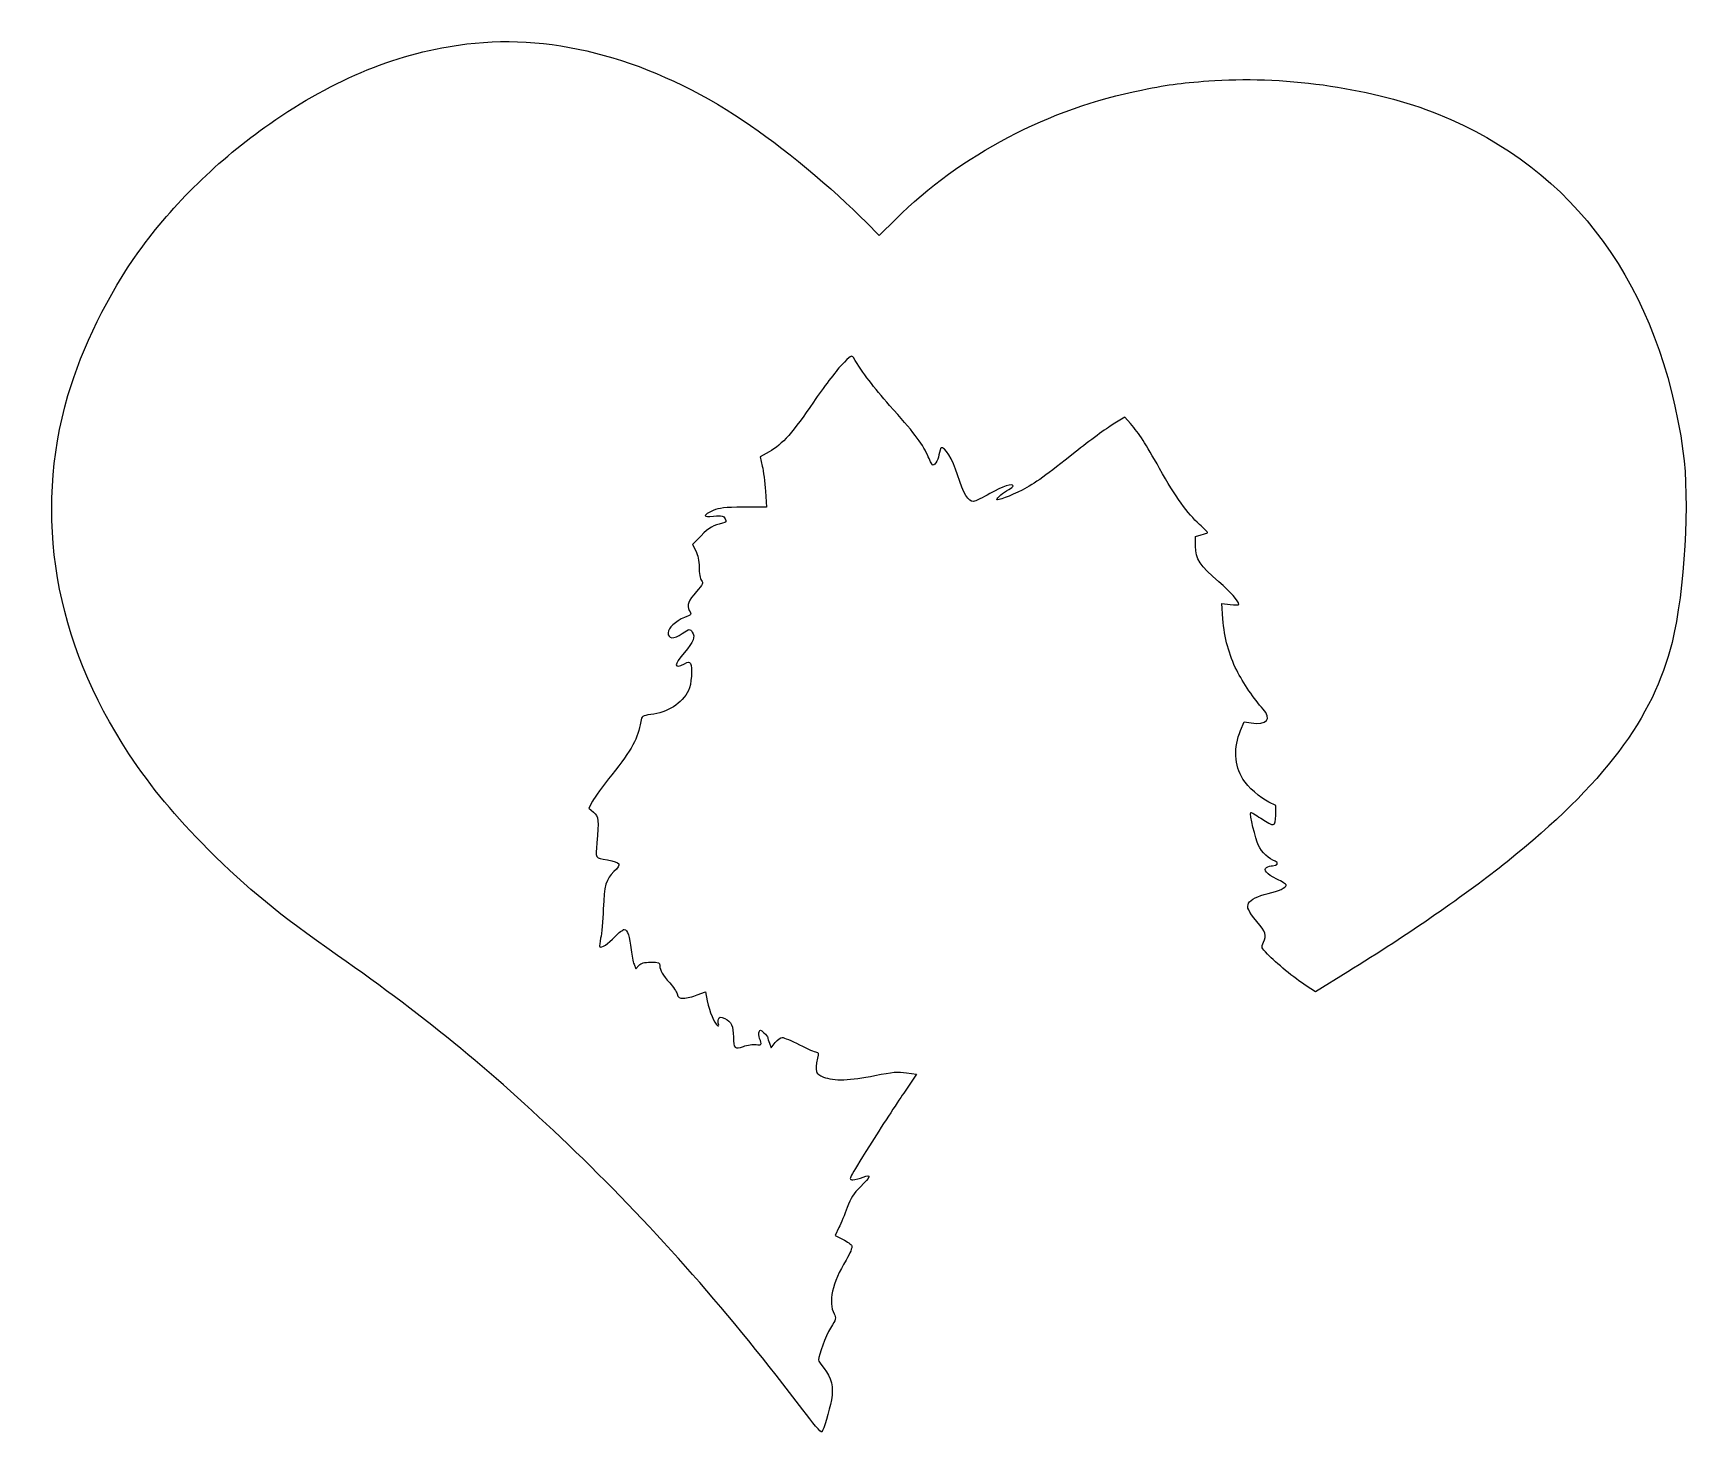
# Model space of a CAD drawing. Header units: centimetres. Extents: x -18 to 17.7, y -15 to 15.2.
import ezdxf

# ---------------------------------------------------------------- set-up
doc = ezdxf.new("R2010")
doc.units = ezdxf.units.CM
doc.header["$MEASUREMENT"] = 0
doc.layers.add('Layer 1', color=7, linetype='Continuous')

msp = doc.modelspace()

# ---------------------------------------------------------------- linework, layer by layer
at = {"layer": 'Layer 1'}
msp.add_open_spline([(-8.67833, 14.95778), (-10.12825, 14.78139), (-11.53936, 14.20989), (-12.9293, 13.23622), (-12.9293, 13.23622), (-14.04408, 12.45658), (-15.01774, 11.50408), (-15.75505, 10.4775), (-15.75505, 10.4775), (-16.40769, 9.57086), (-16.98272, 8.39964), (-17.28258, 7.37306), (-17.28258, 7.37306), (-18.034, 4.79073), (-17.56833, 2.05317), (-15.96672, -0.35277), (-15.96672, -0.35277), (-15.4693, -1.10419), (-14.986, -1.68627), (-14.25575, -2.42005), (-14.25575, -2.42005), (-13.40203, -3.27024), (-12.75292, -3.80647), (-11.46528, -4.70605), (-11.46528, -4.70605), (-9.49678, -6.08541), (-8.05745, -7.27074), (-6.33236, -8.93938), (-6.33236, -8.93938), (-4.6108, -10.60096), (-2.95628, -12.4848), (-1.43228, -14.50974), (-1.43228, -14.50974), (-1.22414, -14.78843), (-1.03717, -15.00363), (-1.02306, -14.98599), (-1.02306, -14.98599), (-0.98425, -14.94718), (-0.86078, -14.53091), (-0.81492, -14.29102), (-0.81492, -14.29102), (-0.76553, -14.01938), (-0.81492, -13.80419), (-0.97367, -13.61369), (-0.97367, -13.61369), (-1.03717, -13.53255), (-1.09361, -13.44788), (-1.09361, -13.43025), (-1.09361, -13.43025), (-1.09361, -13.32794), (-0.93839, -12.91872), (-0.83255, -12.74233), (-0.83255, -12.74233), (-0.71261, -12.54477), (-0.70908, -12.53066), (-0.75847, -12.43541), (-0.75847, -12.43541), (-0.889, -12.18141), (-0.79728, -11.77924), (-0.49741, -11.27477), (-0.49741, -11.27477), (-0.40922, -11.1266), (-0.36335, -11.00666), (-0.37394, -10.97138), (-0.37394, -10.97138), (-0.38805, -10.93963), (-0.47272, -10.87613), (-0.56444, -10.83027), (-0.56444, -10.83027), (-0.56444, -10.83027), (-0.73025, -10.7456), (-0.73025, -10.7456), (-0.73025, -10.7456), (-0.73025, -10.7456), (-0.65264, -10.57627), (-0.65264, -10.57627), (-0.65264, -10.57627), (-0.60678, -10.48455), (-0.52564, -10.28699), (-0.47272, -10.14235), (-0.47272, -10.14235), (-0.39511, -9.93068), (-0.33866, -9.84249), (-0.18697, -9.69432), (-0.18697, -9.69432), (0.03528, -9.47913), (0.05292, -9.4121), (-0.127, -9.48971), (-0.127, -9.48971), (-0.19756, -9.51793), (-0.29986, -9.54263), (-0.35631, -9.54263), (-0.35631, -9.54263), (-0.45509, -9.54263), (-0.44803, -9.53205), (0.00705, -8.80885), (0.00705, -8.80885), (0.26105, -8.40668), (0.59266, -7.89516), (0.74436, -7.67291), (0.74436, -7.67291), (0.74436, -7.67291), (1.01953, -7.26722), (1.01953, -7.26722), (1.01953, -7.26722), (1.01953, -7.26722), (0.80434, -7.23547), (0.80434, -7.23547), (0.80434, -7.23547), (0.62442, -7.20725), (0.51153, -7.21783), (0.12348, -7.29544), (0.12348, -7.29544), (-0.41274, -7.4048), (-0.75846, -7.41538), (-0.98777, -7.32719), (-0.98777, -7.32719), (-1.16063, -7.26016), (-1.17474, -7.2143), (-1.11477, -6.9215), (-1.11477, -6.9215), (-1.09008, -6.81567), (-1.09713, -6.79097), (-1.13946, -6.79097), (-1.13946, -6.79097), (-1.16768, -6.79097), (-1.33349, -6.72041), (-1.50282, -6.63222), (-1.50282, -6.63222), (-1.67568, -6.54403), (-1.84501, -6.47347), (-1.87676, -6.47347), (-1.87676, -6.47347), (-1.90851, -6.47347), (-1.97554, -6.52286), (-2.02493, -6.58636), (-2.02493, -6.58636), (-2.02493, -6.58636), (-2.11312, -6.69925), (-2.11312, -6.69925), (-2.11312, -6.69925), (-2.11312, -6.69925), (-2.1484, -6.60047), (-2.1484, -6.60047), (-2.1484, -6.60047), (-2.16957, -6.54755), (-2.18721, -6.49111), (-2.18721, -6.477), (-2.18721, -6.477), (-2.18721, -6.46289), (-2.22602, -6.4135), (-2.27188, -6.37117), (-2.27188, -6.37117), (-2.34244, -6.30414), (-2.35655, -6.30061), (-2.37419, -6.35), (-2.37419, -6.35), (-2.3883, -6.37822), (-2.38125, -6.44525), (-2.36361, -6.49464), (-2.36361, -6.49464), (-2.31069, -6.63222), (-2.31775, -6.64633), (-2.44122, -6.6287), (-2.44122, -6.6287), (-2.50472, -6.61812), (-2.62819, -6.63576), (-2.71286, -6.66751), (-2.71286, -6.66751), (-2.90336, -6.73454), (-2.92805, -6.70984), (-2.92805, -6.46643), (-2.92805, -6.46643), (-2.92805, -6.2336), (-2.97744, -6.12424), (-3.11149, -6.06779), (-3.11149, -6.06779), (-3.2138, -6.02546), (-3.23143, -6.02546), (-3.24907, -6.07837), (-3.24907, -6.07837), (-3.25965, -6.11012), (-3.26318, -6.15951), (-3.2526, -6.18773), (-3.2526, -6.18773), (-3.23849, -6.22301), (-3.24907, -6.23006), (-3.27729, -6.21242), (-3.27729, -6.21242), (-3.34079, -6.17361), (-3.4431, -5.91961), (-3.49248, -5.68678), (-3.49248, -5.68678), (-3.49248, -5.68678), (-3.53129, -5.48922), (-3.53129, -5.48922), (-3.53129, -5.48922), (-3.53129, -5.48922), (-3.70768, -5.55625), (-3.70768, -5.55625), (-3.70768, -5.55625), (-3.80293, -5.59506), (-3.93699, -5.62681), (-4.00049, -5.62681), (-4.00049, -5.62681), (-4.09927, -5.62681), (-4.12396, -5.6127), (-4.1416, -5.53509), (-4.1416, -5.53509), (-4.15571, -5.4857), (-4.22627, -5.37987), (-4.30035, -5.29873), (-4.30035, -5.29873), (-4.4591, -5.12587), (-4.51554, -5.02356), (-4.51554, -4.92479), (-4.51554, -4.92479), (-4.51554, -4.85776), (-4.53671, -4.85071), (-4.70957, -4.85071), (-4.70957, -4.85071), (-4.85774, -4.85071), (-4.91771, -4.86835), (-4.9671, -4.92127), (-4.9671, -4.92127), (-4.9671, -4.92127), (-5.03413, -4.99535), (-5.03413, -4.99535), (-5.03413, -4.99535), (-5.03413, -4.99535), (-5.07294, -4.89657), (-5.07294, -4.89657), (-5.07294, -4.89657), (-5.09411, -4.84365), (-5.12233, -4.70254), (-5.13291, -4.58613), (-5.13291, -4.58613), (-5.16466, -4.29685), (-5.21405, -4.14516), (-5.2846, -4.14516), (-5.2846, -4.14516), (-5.31282, -4.14516), (-5.40454, -4.21572), (-5.48216, -4.29685), (-5.48216, -4.29685), (-5.63033, -4.4556), (-5.77497, -4.55438), (-5.81024, -4.5191), (-5.81024, -4.5191), (-5.82082, -4.50852), (-5.81377, -4.42385), (-5.7926, -4.33213), (-5.7926, -4.33213), (-5.77143, -4.24041), (-5.74674, -3.95466), (-5.73616, -3.70419), (-5.73616, -3.70419), (-5.71499, -3.19619), (-5.67619, -3.05861), (-5.50685, -2.89633), (-5.50685, -2.89633), (-5.33399, -2.73405), (-5.35516, -2.69877), (-5.64443, -2.64586), (-5.64443, -2.64586), (-5.9196, -2.59647), (-5.90549, -2.61764), (-5.87374, -2.27897), (-5.87374, -2.27897), (-5.82788, -1.79214), (-5.83493, -1.70747), (-5.94782, -1.61222), (-5.94782, -1.61222), (-5.94782, -1.61222), (-6.0466, -1.52755), (-6.0466, -1.52755), (-6.0466, -1.52755), (-6.0466, -1.52755), (-5.96899, -1.37938), (-5.96899, -1.37938), (-5.96899, -1.37938), (-5.92313, -1.29824), (-5.73968, -1.04071), (-5.55271, -0.80788), (-5.55271, -0.80788), (-5.11879, -0.2646), (-4.98474, -0.01766), (-4.92477, 0.33865), (-4.92477, 0.33865), (-4.9036, 0.46212), (-4.89655, 0.46565), (-4.7131, 0.49034), (-4.7131, 0.49034), (-4.34974, 0.53267), (-4.03929, 0.73023), (-3.89466, 1.01245), (-3.89466, 1.01245), (-3.83469, 1.12887), (-3.80999, 1.52045), (-3.85585, 1.59453), (-3.85585, 1.59453), (-3.87702, 1.62981), (-3.90524, 1.62981), (-3.98638, 1.58747), (-3.98638, 1.58747), (-4.21921, 1.46753), (-4.21921, 1.55572), (-3.98638, 1.82736), (-3.98638, 1.82736), (-3.7853, 2.06372), (-3.74649, 2.16955), (-3.81705, 2.27186), (-3.81705, 2.27186), (-3.86997, 2.34594), (-3.86997, 2.34594), (-4.03224, 2.23658), (-4.03224, 2.23658), (-4.21921, 2.11311), (-4.33916, 2.12016), (-4.33916, 2.25775), (-4.33916, 2.25775), (-4.33916, 2.353), (-4.17335, 2.50822), (-3.98638, 2.58583), (-3.98638, 2.58583), (-3.82763, 2.64933), (-3.83116, 2.6458), (-3.88055, 2.734), (-3.88055, 2.734), (-3.94052, 2.84689), (-3.90172, 2.94919), (-3.72533, 3.14675), (-3.72533, 3.14675), (-3.58422, 3.30197), (-3.57364, 3.32314), (-3.6195, 3.38664), (-3.6195, 3.38664), (-3.64772, 3.42545), (-3.66889, 3.53833), (-3.66889, 3.66886), (-3.66889, 3.66886), (-3.66889, 3.8135), (-3.69006, 3.92639), (-3.73945, 4.02164), (-3.73945, 4.02164), (-3.73945, 4.02164), (-3.81001, 4.15922), (-3.81001, 4.15922), (-3.81001, 4.15922), (-3.81001, 4.15922), (-3.62657, 4.34619), (-3.62657, 4.34619), (-3.62657, 4.34619), (-3.45018, 4.52611), (-3.36551, 4.5755), (-3.16443, 4.61783), (-3.16443, 4.61783), (-3.07976, 4.639), (-3.07271, 4.64958), (-3.10799, 4.71661), (-3.10799, 4.71661), (-3.14327, 4.78011), (-3.16796, 4.78717), (-3.35493, 4.76953), (-3.35493, 4.76953), (-3.59482, 4.74836), (-3.59835, 4.78717), (-3.36199, 4.893), (-3.36199, 4.893), (-3.23499, 4.94944), (-3.12563, 4.96003), (-2.70935, 4.96356), (-2.70935, 4.96356), (-2.70935, 4.96356), (-2.21546, 4.96356), (-2.21546, 4.96356), (-2.21546, 4.96356), (-2.21546, 4.96356), (-2.24015, 5.30928), (-2.24015, 5.30928), (-2.24015, 5.30928), (-2.25073, 5.49978), (-2.28248, 5.74672), (-2.30718, 5.85256), (-2.30718, 5.85256), (-2.30718, 5.85256), (-2.35304, 6.05012), (-2.35304, 6.05012), (-2.35304, 6.05012), (-2.35304, 6.05012), (-2.15901, 6.15948), (-2.15901, 6.15948), (-2.15901, 6.15948), (-1.87326, 6.31823), (-1.63337, 6.58987), (-1.20298, 7.23192), (-1.20298, 7.23192), (-0.99131, 7.54236), (-0.71967, 7.89867), (-0.59973, 8.02567), (-0.59973, 8.02567), (-0.39865, 8.23381), (-0.37395, 8.24792), (-0.33867, 8.19148), (-0.33867, 8.19148), (-0.13406, 7.85281), (0.09525, 7.54942), (0.44097, 7.16137), (0.44097, 7.16137), (0.94544, 6.59693), (1.13241, 6.35704), (1.25589, 6.09245), (1.25589, 6.09245), (1.30528, 5.98309), (1.35467, 5.88431), (1.36172, 5.87726), (1.36172, 5.87726), (1.397, 5.83845), (1.48519, 5.96898), (1.50283, 6.09245), (1.50283, 6.09245), (1.51694, 6.16653), (1.53811, 6.23709), (1.55222, 6.24414), (1.55222, 6.24414), (1.6263, 6.29), (1.80269, 5.9972), (1.905, 5.66558), (1.905, 5.66558), (2.03553, 5.25283), (2.14136, 5.07644), (2.25072, 5.08702), (2.25072, 5.08702), (2.29305, 5.09408), (2.4518, 5.16816), (2.6035, 5.25635), (2.6035, 5.25635), (2.87161, 5.41157), (3.10444, 5.48918), (3.10444, 5.42568), (3.10444, 5.42568), (3.10444, 5.40804), (3.06211, 5.36924), (3.00919, 5.34454), (3.00919, 5.34454), (2.89277, 5.28457), (2.75166, 5.16815), (2.75166, 5.12582), (2.75166, 5.12582), (2.75166, 5.09407), (3.05152, 5.20696), (3.29847, 5.33396), (3.29847, 5.33396), (3.57011, 5.47154), (3.83116, 5.66204), (4.44147, 6.14888), (4.44147, 6.14888), (4.75191, 6.39582), (5.1188, 6.66746), (5.25991, 6.75213), (5.25991, 6.75213), (5.25991, 6.75213), (5.51744, 6.90382), (5.51744, 6.90382), (5.51744, 6.90382), (5.51744, 6.90382), (5.63738, 6.76976), (5.63738, 6.76976), (5.63738, 6.76976), (5.83141, 6.54045), (5.95135, 6.35348), (6.26532, 5.79962), (6.26532, 5.79962), (6.61457, 5.17873), (6.86151, 4.82948), (7.1261, 4.59312), (7.1261, 4.59312), (7.22841, 4.5014), (7.30602, 4.42026), (7.29896, 4.4132), (7.29896, 4.4132), (7.2919, 4.40614), (7.2284, 4.38498), (7.16138, 4.36734), (7.16138, 4.36734), (7.16138, 4.36734), (7.03791, 4.33559), (7.03791, 4.33559), (7.03791, 4.33559), (7.03791, 4.33559), (7.03791, 4.1204), (7.03791, 4.1204), (7.03791, 4.1204), (7.03791, 3.84876), (7.13669, 3.70059), (7.54238, 3.35487), (7.54238, 3.35487), (7.79285, 3.13968), (7.97277, 2.93859), (7.97277, 2.86451), (7.97277, 2.86451), (7.97277, 2.85393), (7.89163, 2.85393), (7.78933, 2.86451), (7.78933, 2.86451), (7.78933, 2.86451), (7.60941, 2.88568), (7.60941, 2.88568), (7.60941, 2.88568), (7.60941, 2.88568), (7.63058, 2.55407), (7.63058, 2.55407), (7.63058, 2.55407), (7.66233, 2.14838), (7.76111, 1.77443), (7.92691, 1.44635), (7.92691, 1.44635), (8.06097, 1.17824), (8.30791, 0.81841), (8.49488, 0.61027), (8.49488, 0.61027), (8.69244, 0.39155), (8.57955, 0.26455), (8.23735, 0.31041), (8.23735, 0.31041), (8.23735, 0.31041), (8.08566, 0.33158), (8.08566, 0.33158), (8.08566, 0.33158), (8.08566, 0.33158), (8.01158, 0.14814), (8.01158, 0.14814), (8.01158, 0.14814), (7.85989, -0.21522), (7.87752, -0.6068), (8.06097, -0.89961), (8.06097, -0.89961), (8.1668, -1.06894), (8.43491, -1.30883), (8.61836, -1.39703), (8.61836, -1.39703), (8.61836, -1.39703), (8.77005, -1.47111), (8.77005, -1.47111), (8.77005, -1.47111), (8.77005, -1.47111), (8.77005, -1.67925), (8.77005, -1.67925), (8.77005, -1.67925), (8.76652, -1.93325), (8.7383, -1.94031), (8.44902, -1.74628), (8.44902, -1.74628), (8.33613, -1.6722), (8.23735, -1.61222), (8.2303, -1.61928), (8.2303, -1.61928), (8.20208, -1.6475), (8.33261, -2.19431), (8.39611, -2.33189), (8.39611, -2.33189), (8.46667, -2.47653), (8.62542, -2.6247), (8.75947, -2.67408), (8.75947, -2.67408), (8.84061, -2.70583), (8.8018, -2.76933), (8.70303, -2.76933), (8.70303, -2.76933), (8.6607, -2.76933), (8.60072, -2.78697), (8.5725, -2.80461), (8.5725, -2.80461), (8.48783, -2.85753), (8.56897, -2.94925), (8.79475, -3.05861), (8.79475, -3.05861), (8.90411, -3.11153), (8.99583, -3.1715), (8.99583, -3.19267), (8.99583, -3.19267), (8.99583, -3.24206), (8.83002, -3.31614), (8.60777, -3.36906), (8.60777, -3.36906), (8.36435, -3.4255), (8.23383, -3.49253), (8.18444, -3.58073), (8.18444, -3.58073), (8.13858, -3.6654), (8.17386, -3.74301), (8.36436, -3.97584), (8.36436, -3.97584), (8.55133, -4.19809), (8.57603, -4.2757), (8.509, -4.42034), (8.509, -4.42034), (8.45256, -4.53323), (8.45256, -4.53323), (8.59367, -4.67787), (8.59367, -4.67787), (8.77359, -4.86484), (9.17223, -5.19293), (9.42623, -5.35873), (9.42623, -5.35873), (9.42623, -5.35873), (9.62379, -5.49279), (9.62379, -5.49279), (9.62379, -5.49279), (9.62379, -5.49279), (10.32582, -5.05887), (10.32582, -5.05887), (10.32582, -5.05887), (11.63815, -4.24748), (12.87993, -3.39023), (13.75835, -2.68468), (13.75835, -2.68468), (15.83621, -1.01957), (16.91924, 0.41624), (17.31788, 2.04607), (17.31788, 2.04607), (17.58952, 3.16085), (17.70241, 5.11171), (17.55424, 6.17357), (17.55424, 6.17357), (17.06035, 9.72251), (15.21885, 12.25899), (12.26963, 13.44432), (12.26963, 13.44432), (10.91144, 13.99113), (9.04171, 14.26982), (7.45421, 14.16751), (7.45421, 14.16751), (6.74513, 14.12165), (6.52288, 14.09343), (5.87729, 13.9629), (5.87729, 13.9629), (3.88762, 13.57484), (1.96851, 12.5659), (0.57504, 11.17948), (0.57504, 11.17948), (0.57504, 11.17948), (0.21873, 10.82317), (0.21873, 10.82317), (0.21873, 10.82317), (0.21873, 10.82317), (-0.05996, 11.10539), (-0.05996, 11.10539), (-0.05996, 11.10539), (-0.7761, 11.83211), (-1.89793, 12.76345), (-2.71638, 13.30672), (-2.71638, 13.30672), (-4.69194, 14.61905), (-6.75569, 15.19055), (-8.67832, 14.95772), (-8.67832, 14.95772), (-8.67832, 14.95772), (-8.67833, 14.95778), (-8.67833, 14.95778)], degree=3, knots=[0, 0, 0, 0, 0.0060241, 0.0060241, 0.0060241, 0.0060241, 0.01204819, 0.01204819, 0.01204819, 0.01204819, 0.01807229, 0.01807229, 0.01807229, 0.01807229, 0.02409639, 0.02409639, 0.02409639, 0.02409639, 0.03012048, 0.03012048, 0.03012048, 0.03012048, 0.03614458, 0.03614458, 0.03614458, 0.03614458, 0.04216867, 0.04216867, 0.04216867, 0.04216867, 0.04819277, 0.04819277, 0.04819277, 0.04819277, 0.05421687, 0.05421687, 0.05421687, 0.05421687, 0.06024096, 0.06024096, 0.06024096, 0.06024096, 0.06626506, 0.06626506, 0.06626506, 0.06626506, 0.07228916, 0.07228916, 0.07228916, 0.07228916, 0.07831325, 0.07831325, 0.07831325, 0.07831325, 0.08433735, 0.08433735, 0.08433735, 0.08433735, 0.09036145, 0.09036145, 0.09036145, 0.09036145, 0.09638554, 0.09638554, 0.09638554, 0.09638554, 0.10240964, 0.10240964, 0.10240964, 0.10240964, 0.10843373, 0.10843373, 0.10843373, 0.10843373, 0.11445783, 0.11445783, 0.11445783, 0.11445783, 0.12048193, 0.12048193, 0.12048193, 0.12048193, 0.12650602, 0.12650602, 0.12650602, 0.12650602, 0.13253012, 0.13253012, 0.13253012, 0.13253012, 0.13855422, 0.13855422, 0.13855422, 0.13855422, 0.14457831, 0.14457831, 0.14457831, 0.14457831, 0.15060241, 0.15060241, 0.15060241, 0.15060241, 0.15662651, 0.15662651, 0.15662651, 0.15662651, 0.1626506, 0.1626506, 0.1626506, 0.1626506, 0.1686747, 0.1686747, 0.1686747, 0.1686747, 0.1746988, 0.1746988, 0.1746988, 0.1746988, 0.18072289, 0.18072289, 0.18072289, 0.18072289, 0.18674699, 0.18674699, 0.18674699, 0.18674699, 0.19277108, 0.19277108, 0.19277108, 0.19277108, 0.19879518, 0.19879518, 0.19879518, 0.19879518, 0.20481928, 0.20481928, 0.20481928, 0.20481928, 0.21084337, 0.21084337, 0.21084337, 0.21084337, 0.21686747, 0.21686747, 0.21686747, 0.21686747, 0.22289157, 0.22289157, 0.22289157, 0.22289157, 0.22891566, 0.22891566, 0.22891566, 0.22891566, 0.23493976, 0.23493976, 0.23493976, 0.23493976, 0.24096386, 0.24096386, 0.24096386, 0.24096386, 0.24698795, 0.24698795, 0.24698795, 0.24698795, 0.25301205, 0.25301205, 0.25301205, 0.25301205, 0.25903614, 0.25903614, 0.25903614, 0.25903614, 0.26506024, 0.26506024, 0.26506024, 0.26506024, 0.27108434, 0.27108434, 0.27108434, 0.27108434, 0.27710843, 0.27710843, 0.27710843, 0.27710843, 0.28313253, 0.28313253, 0.28313253, 0.28313253, 0.28915663, 0.28915663, 0.28915663, 0.28915663, 0.29518072, 0.29518072, 0.29518072, 0.29518072, 0.30120482, 0.30120482, 0.30120482, 0.30120482, 0.30722892, 0.30722892, 0.30722892, 0.30722892, 0.31325301, 0.31325301, 0.31325301, 0.31325301, 0.31927711, 0.31927711, 0.31927711, 0.31927711, 0.3253012, 0.3253012, 0.3253012, 0.3253012, 0.3313253, 0.3313253, 0.3313253, 0.3313253, 0.3373494, 0.3373494, 0.3373494, 0.3373494, 0.34337349, 0.34337349, 0.34337349, 0.34337349, 0.34939759, 0.34939759, 0.34939759, 0.34939759, 0.35542169, 0.35542169, 0.35542169, 0.35542169, 0.36144578, 0.36144578, 0.36144578, 0.36144578, 0.36746988, 0.36746988, 0.36746988, 0.36746988, 0.37349398, 0.37349398, 0.37349398, 0.37349398, 0.37951807, 0.37951807, 0.37951807, 0.37951807, 0.38554217, 0.38554217, 0.38554217, 0.38554217, 0.39156627, 0.39156627, 0.39156627, 0.39156627, 0.39759036, 0.39759036, 0.39759036, 0.39759036, 0.40361446, 0.40361446, 0.40361446, 0.40361446, 0.40963855, 0.40963855, 0.40963855, 0.40963855, 0.41566265, 0.41566265, 0.41566265, 0.41566265, 0.42168675, 0.42168675, 0.42168675, 0.42168675, 0.42771084, 0.42771084, 0.42771084, 0.42771084, 0.43373494, 0.43373494, 0.43373494, 0.43373494, 0.43975904, 0.43975904, 0.43975904, 0.43975904, 0.44578313, 0.44578313, 0.44578313, 0.44578313, 0.45180723, 0.45180723, 0.45180723, 0.45180723, 0.45783133, 0.45783133, 0.45783133, 0.45783133, 0.46385542, 0.46385542, 0.46385542, 0.46385542, 0.46987952, 0.46987952, 0.46987952, 0.46987952, 0.47590361, 0.47590361, 0.47590361, 0.47590361, 0.48192771, 0.48192771, 0.48192771, 0.48192771, 0.48795181, 0.48795181, 0.48795181, 0.48795181, 0.4939759, 0.4939759, 0.4939759, 0.4939759, 0.5, 0.5, 0.5, 0.5, 0.5060241, 0.5060241, 0.5060241, 0.5060241, 0.51204819, 0.51204819, 0.51204819, 0.51204819, 0.51807229, 0.51807229, 0.51807229, 0.51807229, 0.52409639, 0.52409639, 0.52409639, 0.52409639, 0.53012048, 0.53012048, 0.53012048, 0.53012048, 0.53614458, 0.53614458, 0.53614458, 0.53614458, 0.54216867, 0.54216867, 0.54216867, 0.54216867, 0.54819277, 0.54819277, 0.54819277, 0.54819277, 0.55421687, 0.55421687, 0.55421687, 0.55421687, 0.56024096, 0.56024096, 0.56024096, 0.56024096, 0.56626506, 0.56626506, 0.56626506, 0.56626506, 0.57228916, 0.57228916, 0.57228916, 0.57228916, 0.57831325, 0.57831325, 0.57831325, 0.57831325, 0.58433735, 0.58433735, 0.58433735, 0.58433735, 0.59036145, 0.59036145, 0.59036145, 0.59036145, 0.59638554, 0.59638554, 0.59638554, 0.59638554, 0.60240964, 0.60240964, 0.60240964, 0.60240964, 0.60843373, 0.60843373, 0.60843373, 0.60843373, 0.61445783, 0.61445783, 0.61445783, 0.61445783, 0.62048193, 0.62048193, 0.62048193, 0.62048193, 0.62650602, 0.62650602, 0.62650602, 0.62650602, 0.63253012, 0.63253012, 0.63253012, 0.63253012, 0.63855422, 0.63855422, 0.63855422, 0.63855422, 0.64457831, 0.64457831, 0.64457831, 0.64457831, 0.65060241, 0.65060241, 0.65060241, 0.65060241, 0.65662651, 0.65662651, 0.65662651, 0.65662651, 0.6626506, 0.6626506, 0.6626506, 0.6626506, 0.6686747, 0.6686747, 0.6686747, 0.6686747, 0.6746988, 0.6746988, 0.6746988, 0.6746988, 0.68072289, 0.68072289, 0.68072289, 0.68072289, 0.68674699, 0.68674699, 0.68674699, 0.68674699, 0.69277108, 0.69277108, 0.69277108, 0.69277108, 0.69879518, 0.69879518, 0.69879518, 0.69879518, 0.70481928, 0.70481928, 0.70481928, 0.70481928, 0.71084337, 0.71084337, 0.71084337, 0.71084337, 0.71686747, 0.71686747, 0.71686747, 0.71686747, 0.72289157, 0.72289157, 0.72289157, 0.72289157, 0.72891566, 0.72891566, 0.72891566, 0.72891566, 0.73493976, 0.73493976, 0.73493976, 0.73493976, 0.74096386, 0.74096386, 0.74096386, 0.74096386, 0.74698795, 0.74698795, 0.74698795, 0.74698795, 0.75301205, 0.75301205, 0.75301205, 0.75301205, 0.75903614, 0.75903614, 0.75903614, 0.75903614, 0.76506024, 0.76506024, 0.76506024, 0.76506024, 0.77108434, 0.77108434, 0.77108434, 0.77108434, 0.77710843, 0.77710843, 0.77710843, 0.77710843, 0.78313253, 0.78313253, 0.78313253, 0.78313253, 0.78915663, 0.78915663, 0.78915663, 0.78915663, 0.79518072, 0.79518072, 0.79518072, 0.79518072, 0.80120482, 0.80120482, 0.80120482, 0.80120482, 0.80722892, 0.80722892, 0.80722892, 0.80722892, 0.81325301, 0.81325301, 0.81325301, 0.81325301, 0.81927711, 0.81927711, 0.81927711, 0.81927711, 0.8253012, 0.8253012, 0.8253012, 0.8253012, 0.8313253, 0.8313253, 0.8313253, 0.8313253, 0.8373494, 0.8373494, 0.8373494, 0.8373494, 0.84337349, 0.84337349, 0.84337349, 0.84337349, 0.84939759, 0.84939759, 0.84939759, 0.84939759, 0.85542169, 0.85542169, 0.85542169, 0.85542169, 0.86144578, 0.86144578, 0.86144578, 0.86144578, 0.86746988, 0.86746988, 0.86746988, 0.86746988, 0.87349398, 0.87349398, 0.87349398, 0.87349398, 0.87951807, 0.87951807, 0.87951807, 0.87951807, 0.88554217, 0.88554217, 0.88554217, 0.88554217, 0.89156627, 0.89156627, 0.89156627, 0.89156627, 0.89759036, 0.89759036, 0.89759036, 0.89759036, 0.90361446, 0.90361446, 0.90361446, 0.90361446, 0.90963855, 0.90963855, 0.90963855, 0.90963855, 0.91566265, 0.91566265, 0.91566265, 0.91566265, 0.92168675, 0.92168675, 0.92168675, 0.92168675, 0.92771084, 0.92771084, 0.92771084, 0.92771084, 0.93373494, 0.93373494, 0.93373494, 0.93373494, 0.93975904, 0.93975904, 0.93975904, 0.93975904, 0.94578313, 0.94578313, 0.94578313, 0.94578313, 0.95180723, 0.95180723, 0.95180723, 0.95180723, 0.95783133, 0.95783133, 0.95783133, 0.95783133, 0.96385542, 0.96385542, 0.96385542, 0.96385542, 0.96987952, 0.96987952, 0.96987952, 0.96987952, 0.97590361, 0.97590361, 0.97590361, 0.97590361, 0.98192771, 0.98192771, 0.98192771, 0.98192771, 0.98795181, 0.98795181, 0.98795181, 0.98795181, 1, 1, 1, 1], dxfattribs=at)

doc.saveas('drawing.dxf')
